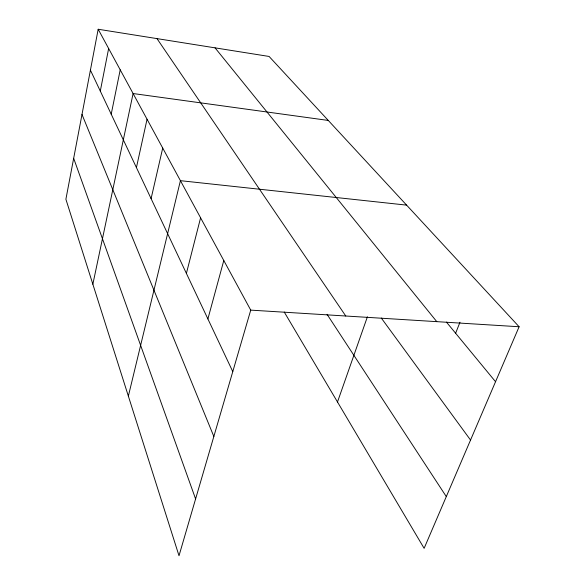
<?xml version="1.0" encoding="UTF-8"?>
<svg xmlns="http://www.w3.org/2000/svg" width="585" height="585" viewBox="0 0 585 585"><rect width="100%" height="100%" fill="white"/><g stroke="black" fill="none" stroke-linecap="round" stroke-linejoin="round"><path stroke-width="0.88" d="M98.178 29.25L65.893 199.244L179.01 555.75L250.738 310.123L98.178 29.25L269.093 56.453L519.107 326.752L424.125 548.328L284.237 312.032M100.291 91.077L108.642 48.511M111.209 114.192L120.218 69.827M92.854 284.222L133.095 93.534L328.273 120.444M136.422 167.588L147.054 119.23M151.091 198.644L162.718 148.071M128.356 396.125L180.421 180.67L406.604 205.13M186.396 273.407L200.596 217.81M207.894 318.942L223.792 260.508M337.494 401.997L367.409 316.792M455.613 333.238L459.993 322.225M250.738 310.123L519.107 326.752M446.435 322.094L495.546 381.72M215.046 47.853L436.79 321.655M381.281 318.021L470.545 440.052M156.992 38.61L345.772 316.01M327.059 314.32L446.304 496.599M90.412 70.149L232.779 371.629M81.995 114.448L213.839 436.483M73.666 158.308L195.595 498.947"/></g></svg>
